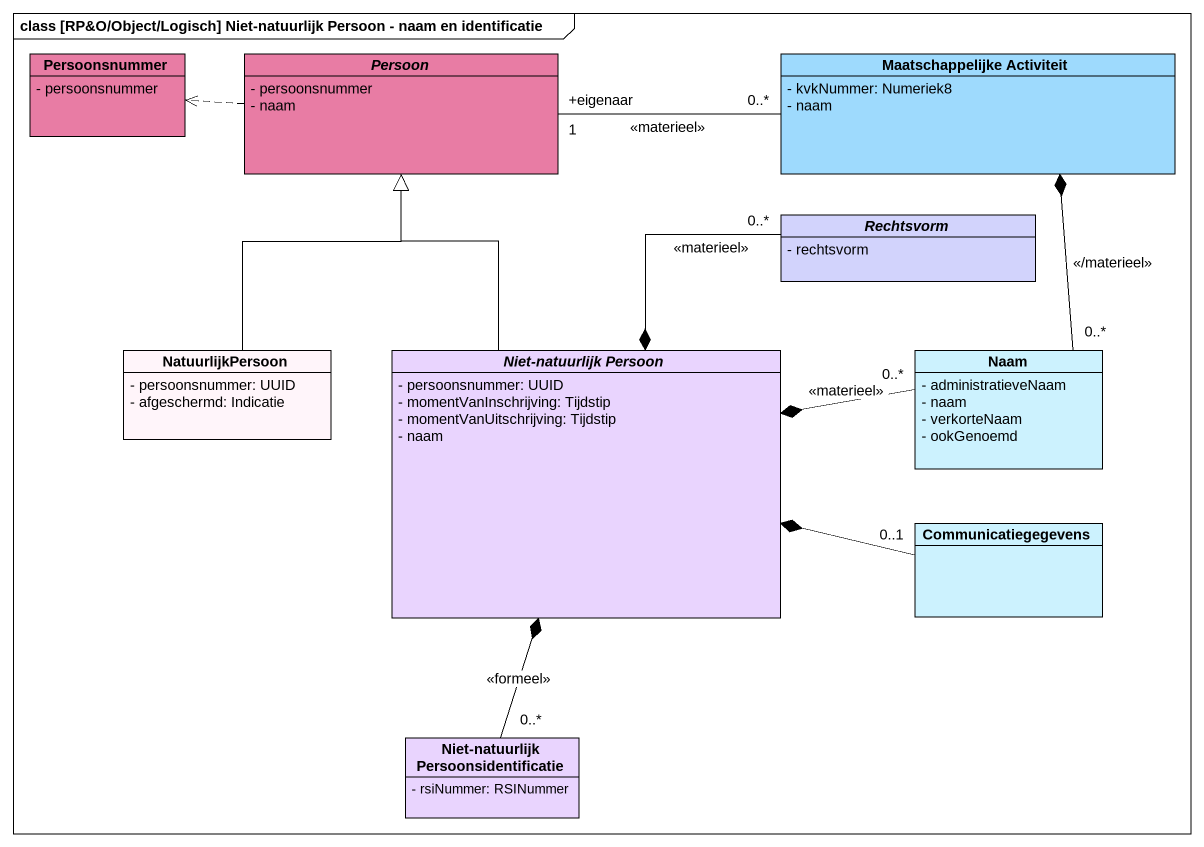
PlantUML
@startuml
mainframe class [RP&O/Object/Logisch] Niet-natuurlijk Persoon - naam en identificatie
hide circle
hide empty members
skinparam classAttributeIconSize 0
class Persoonsnummer #E87CA4 {
  - persoonsnummer
}
abstract class Persoon #E87CA4 {
  - persoonsnummer
  - naam
}
class "Maatschappelijke Activiteit" as Maatschappelijke_Activiteit #9EDAFD {
  - kvkNummer: Numeriek8
  - naam
}
abstract class Rechtsvorm #D2D3FC {
  - rechtsvorm
}
class NatuurlijkPersoon #FFF5FA {
  - persoonsnummer: UUID
  - afgeschermd: Indicatie
}
abstract class "Niet-natuurlijk Persoon" as Niet_natuurlijk_Persoon #E9D4FE {
  - persoonsnummer: UUID
  - momentVanInschrijving: Tijdstip
  - momentVanUitschrijving: Tijdstip
  - naam
}
class Naam #CCF2FE {
  - administratieveNaam
  - naam
  - verkorteNaam
  - ookGenoemd
}
class Communicatiegegevens #CCF2FE
class "Niet-natuurlijk Persoonsidentificatie" as Niet_natuurlijk #E9D4FE {
  - rsiNummer: RSINummer
}
Persoon .left.> Persoonsnummer
Maatschappelijke_Activiteit "0..*" -left- "+eigenaar\n1" Persoon : <<materieel>>
Rechtsvorm "0..*" --* Niet_natuurlijk_Persoon : <<materieel>>
NatuurlijkPersoon -up-|> Persoon
Niet_natuurlijk_Persoon -up-|> Persoon
Naam "0..*" -up-* Maatschappelijke_Activiteit : <</materieel>>
Naam "0..*" -left-* Niet_natuurlijk_Persoon : <<materieel>>
Communicatiegegevens "0..1" -left-* Niet_natuurlijk_Persoon
Niet_natuurlijk "0..*" -up-* Niet_natuurlijk_Persoon : <<formeel>>
@enduml
